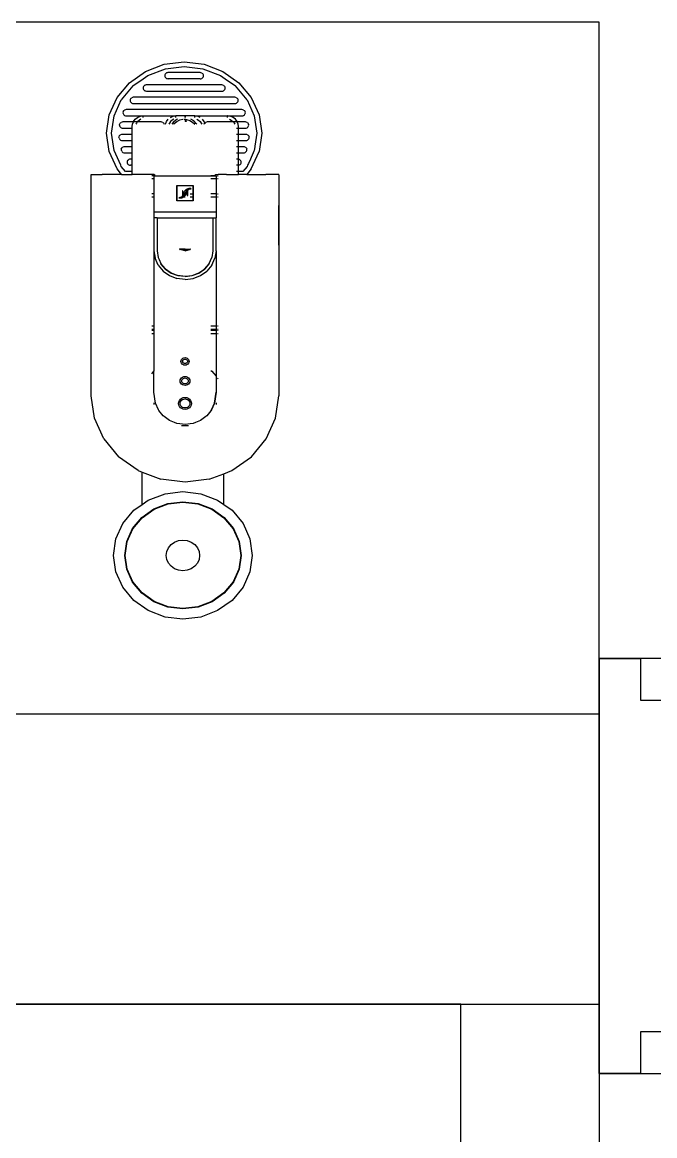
# Model space of a CAD drawing. Header units: millimetres. Extents: x -41292 to 298682, y -22072 to 33155.
# Drawn here: x 32528 to 32985, y 11626 to 12431 of the extents above; entities that cross this region are included whole.
import ezdxf

# ---------------------------------------------------------------- set-up
doc = ezdxf.new("R2010")
doc.units = ezdxf.units.MM
doc.layers.add('벽1', color=2, linetype='Continuous')
doc.layers.add('틀', color=8, linetype='Continuous')

# ---------------------------------------------------------------- blocks, each defined once
blk = doc.blocks.new('AHSISHEUD')
for p, q in [((33572.05, 30078.67), (32983.36, 30078.67)), ((33572.05, 29578.67), (33572.05, 30078.67)), ((33232.43, 30034.94), (33244.04, 30043.14)), ((33244.04, 30043.14), (33257.56, 30048.29)), ((33245.82, 30040.29), (33258.48, 30045.11)), ((33257.56, 30048.29), (33272.06, 30050.04)), ((33258.48, 30045.11), (33272.06, 30046.76)), ((33272.06, 30050.04), (33286.57, 30048.29)), ((33272.06, 30046.76), (33285.65, 30045.11)), ((33285.65, 30045.11), (33298.3, 30040.29)), ((33286.57, 30048.29), (33300.09, 30043.14)), ((33300.09, 30043.14), (33311.7, 30034.94)), ((33223.52, 30024.26), (33232.43, 30034.94)), ((33235.99, 30033.36), (33238.67, 30035.24)), ((33238.67, 30035.24), (33242.32, 30037.83)), ((33242.32, 30037.83), (33245.82, 30040.29)), ((33258.07, 30040.64), (33257.98, 30040.06)), ((33257.98, 30040.06), (33258.07, 30039.49)), ((33258.31, 30041.18), (33258.07, 30040.64)), ((33258.07, 30039.49), (33258.31, 30038.95)), ((33258.69, 30041.64), (33258.31, 30041.18)), ((33258.31, 30038.95), (33258.69, 30038.48)), ((33258.69, 30041.64), (33259.2, 30042)), ((33258.69, 30038.48), (33259.2, 30038.13)), ((33259.78, 30042.22), (33259.2, 30042)), ((33259.2, 30038.13), (33259.78, 30037.91)), ((33260.26, 30042.3), (33259.78, 30042.22)), ((33259.78, 30037.91), (33260.41, 30037.83)), ((33283.59, 30042.28), (33260.26, 30042.3)), ((33283.71, 30037.83), (33260.41, 30037.83)), ((33284.22, 30042.21), (33283.59, 30042.28)), ((33283.71, 30037.83), (33284.22, 30037.89)), ((33284.81, 30041.99), (33284.22, 30042.21)), ((33284.22, 30037.89), (33284.81, 30038.12)), ((33284.81, 30041.99), (33285.31, 30041.63)), ((33284.81, 30038.12), (33285.31, 30038.47)), ((33285.7, 30041.17), (33285.31, 30041.63)), ((33285.31, 30038.47), (33285.7, 30038.93)), ((33285.94, 30040.63), (33285.7, 30041.17)), ((33285.7, 30038.93), (33285.94, 30039.47)), ((33286.02, 30040.05), (33285.94, 30040.63)), ((33285.94, 30039.47), (33286.02, 30040.05)), ((33298.3, 30040.29), (33301.8, 30037.83)), ((33301.8, 30037.83), (33305.46, 30035.24)), ((33305.46, 30035.24), (33308.13, 30033.36)), ((33311.7, 30034.94), (33320.6, 30024.26)), ((33234.95, 30032.62), (33226.61, 30022.62)), ((33234.95, 30032.62), (33235.99, 30033.36)), ((33242.44, 30031.72), (33242.36, 30031.14)), ((33242.36, 30031.14), (33242.44, 30030.57)), ((33242.69, 30032.26), (33242.44, 30031.72)), ((33242.44, 30030.57), (33242.69, 30030.03)), ((33243.07, 30032.72), (33242.69, 30032.26)), ((33242.69, 30030.03), (33243.07, 30029.56)), ((33243.07, 30032.72), (33243.57, 30033.08)), ((33243.07, 30029.56), (33243.57, 30029.21)), ((33244.16, 30033.3), (33243.57, 30033.08)), ((33243.57, 30029.21), (33244.16, 30028.99)), ((33244.64, 30033.38), (33244.16, 30033.3)), ((33244.16, 30028.99), (33244.79, 30028.91)), ((33299.36, 30033.36), (33244.64, 30033.38)), ((33244.79, 30028.91), (33299.48, 30028.9)), ((33299.99, 30033.29), (33299.36, 30033.36)), ((33299.48, 30028.9), (33299.99, 30028.97)), ((33300.57, 30033.07), (33299.99, 30033.29)), ((33299.99, 30028.97), (33300.57, 30029.2)), ((33300.57, 30033.07), (33301.08, 30032.71)), ((33300.57, 30029.2), (33301.08, 30029.55)), ((33301.46, 30032.25), (33301.08, 30032.71)), ((33301.08, 30029.55), (33301.46, 30030.01)), ((33301.7, 30031.71), (33301.46, 30032.25)), ((33301.46, 30030.01), (33301.7, 30030.55)), ((33301.79, 30031.13), (33301.7, 30031.71)), ((33301.7, 30030.55), (33301.79, 30031.13)), ((33308.13, 30033.36), (33309.17, 30032.62)), ((33317.51, 30022.62), (33309.17, 30032.62)), ((33217.92, 30011.83), (33223.52, 30024.26)), ((33221.37, 30010.97), (33226.61, 30022.62)), ((33233.08, 30022.8), (33233, 30022.22)), ((33233, 30022.22), (33233.08, 30021.64)), ((33233.32, 30023.33), (33233.08, 30022.8)), ((33233.08, 30021.64), (33233.32, 30021.1)), ((33233.32, 30023.33), (33233.71, 30023.8)), ((33233.32, 30021.1), (33233.71, 30020.64)), ((33233.71, 30023.8), (33234.21, 30024.15)), ((33233.71, 30020.64), (33234.21, 30020.28)), ((33234.8, 30024.38), (33234.21, 30024.15)), ((33234.21, 30020.28), (33234.8, 30020.06)), ((33235.28, 30024.45), (33234.8, 30024.38)), ((33234.8, 30020.06), (33235.43, 30019.98)), ((33308.68, 30024.44), (33235.28, 30024.45)), ((33235.43, 30019.98), (33308.8, 30019.97)), ((33309.31, 30024.36), (33308.68, 30024.44)), ((33308.8, 30019.97), (33309.31, 30020.04)), ((33309.89, 30024.14), (33309.31, 30024.36)), ((33309.31, 30020.04), (33309.89, 30020.27)), ((33309.89, 30024.14), (33310.4, 30023.78)), ((33309.89, 30020.27), (33310.4, 30020.62)), ((33310.4, 30023.78), (33310.78, 30023.32)), ((33310.4, 30020.62), (33310.78, 30021.08)), ((33311.03, 30022.78), (33310.78, 30023.32)), ((33310.78, 30021.08), (33311.03, 30021.62)), ((33311.11, 30022.2), (33311.03, 30022.78)), ((33311.03, 30021.62), (33311.11, 30022.2)), ((33317.51, 30022.62), (33322.75, 30010.97)), ((33320.6, 30024.26), (33326.2, 30011.83)), ((33216.01, 29998.48), (33217.92, 30011.83)), ((33219.58, 29998.48), (33221.37, 30010.97)), ((33227.85, 30013.69), (33227.79, 30013.29)), ((33227.79, 30013.29), (33227.87, 30012.71)), ((33227.85, 30013.69), (33228.23, 30014.55)), ((33227.87, 30013.87), (33227.85, 30013.69)), ((33228.11, 30014.41), (33227.87, 30013.87)), ((33227.87, 30012.71), (33228.11, 30012.17)), ((33228.11, 30014.41), (33228.23, 30014.55)), ((33228.11, 30012.17), (33228.5, 30011.71)), ((33228.23, 30014.55), (33228.5, 30014.87)), ((33228.5, 30014.87), (33229, 30015.22)), ((33228.5, 30011.71), (33229, 30011.35)), ((33229.59, 30015.45), (33229, 30015.22)), ((33229, 30011.35), (33229.59, 30011.13)), ((33230.07, 30015.52), (33229.59, 30015.45)), ((33229.59, 30011.13), (33230.22, 30011.05)), ((33313.86, 30015.51), (33230.07, 30015.52)), ((33230.22, 30011.05), (33242.32, 30011.05)), ((33238.37, 30009.84), (33240.39, 30010.72)), ((33240.39, 30010.72), (33242.32, 30011.05)), ((33242.32, 30011.05), (33242.37, 30011.06)), ((33242.37, 30009.84), (33242.37, 30011.06)), ((33242.37, 30011.06), (33266.04, 30011.05)), ((33262.15, 30009.84), (33264.15, 30010.72)), ((33264.15, 30010.72), (33266.04, 30011.05)), ((33266.04, 30011.05), (33266.12, 30011.06)), ((33266.12, 30009.84), (33266.12, 30011.06)), ((33272.89, 30011.06), (33266.12, 30011.06)), ((33272.89, 30009.84), (33272.89, 30011.06)), ((33272.94, 30011.06), (33272.89, 30011.06)), ((33272.94, 30009.84), (33272.94, 30011.06)), ((33279.66, 30011.06), (33272.94, 30011.06)), ((33279.66, 30009.84), (33279.66, 30011.06)), ((33279.76, 30011.05), (33279.66, 30011.06)), ((33279.76, 30011.05), (33303.41, 30011.06)), ((33281.63, 30010.72), (33279.76, 30011.05)), ((33283.63, 30009.84), (33281.63, 30010.72)), ((33303.41, 30009.84), (33303.41, 30011.06)), ((33303.53, 30011.04), (33303.41, 30011.06)), ((33305.4, 30010.72), (33303.53, 30011.04)), ((33303.53, 30011.04), (33313.98, 30011.04)), ((33307.41, 30009.84), (33305.4, 30010.72)), ((33314.49, 30015.43), (33313.86, 30015.51)), ((33313.98, 30011.04), (33314.49, 30011.12)), ((33315.08, 30015.21), (33314.49, 30015.43)), ((33314.49, 30011.12), (33315.08, 30011.34)), ((33315.08, 30015.21), (33315.58, 30014.85)), ((33315.08, 30011.34), (33315.58, 30011.69)), ((33315.58, 30014.85), (33315.97, 30014.39)), ((33315.58, 30011.69), (33315.97, 30012.16)), ((33315.97, 30014.39), (33316.21, 30013.85)), ((33315.97, 30012.16), (33316.21, 30012.7)), ((33316.29, 30013.27), (33316.21, 30013.85)), ((33316.21, 30012.7), (33316.29, 30013.27)), ((33322.75, 30010.97), (33324.54, 29998.48)), ((33326.2, 30011.83), (33328.11, 29998.48)), ((33225.32, 30004.36), (33225.38, 30004.76)), ((33225.32, 30004.36), (33225.4, 30003.78)), ((33225.38, 30004.76), (33225.76, 30005.62)), ((33225.4, 30003.78), (33225.65, 30003.24)), ((33225.65, 30003.24), (33226.03, 30002.78)), ((33225.76, 30005.62), (33226.03, 30005.94)), ((33226.03, 30005.94), (33226.53, 30006.3)), ((33226.03, 30002.78), (33226.53, 30002.43)), ((33227.12, 30006.52), (33226.53, 30006.3)), ((33226.53, 30002.43), (33227.12, 30002.2)), ((33227.6, 30006.58), (33227.12, 30006.52)), ((33235.32, 30006.58), (33227.6, 30006.58)), ((33234.54, 30003.34), (33234.67, 30004.9)), ((33234.54, 30002.13), (33234.54, 30003.34)), ((33234.67, 30004.9), (33235.32, 30006.58)), ((33235.32, 30006.58), (33235.41, 30006.83)), ((33238.11, 30006.58), (33235.32, 30006.58)), ((33235.41, 30006.83), (33236.67, 30008.51)), ((33236.67, 30008.51), (33238.37, 30009.84)), ((33237.55, 30005.84), (33237.19, 30004.9)), ((33238.11, 30006.58), (33237.55, 30005.84)), ((33238.46, 30007.05), (33238.11, 30006.58)), ((33255.33, 30006.58), (33238.11, 30006.58)), ((33239.68, 30008.01), (33238.46, 30007.05)), ((33240.84, 30008.51), (33239.68, 30008.01)), ((33255.96, 30006.5), (33255.33, 30006.58)), ((33256.55, 30006.28), (33255.96, 30006.5)), ((33256.55, 30006.28), (33257.05, 30005.93)), ((33257.05, 30005.93), (33257.44, 30005.46)), ((33257.44, 30005.46), (33257.68, 30004.92)), ((33258.48, 30004.9), (33259.22, 30006.83)), ((33259.22, 30006.83), (33260.47, 30008.51)), ((33261.34, 30005.84), (33260.99, 30004.9)), ((33262.24, 30007.05), (33261.34, 30005.84)), ((33263.45, 30008.01), (33262.24, 30007.05)), ((33264, 30006.21), (33263.09, 30004.9)), ((33264.6, 30008.51), (33263.45, 30008.01)), ((33266.06, 30007.92), (33264, 30006.21)), ((33264.49, 30004.9), (33264.91, 30005.5)), ((33264.91, 30005.5), (33266.73, 30007.02)), ((33267.3, 30008.51), (33266.06, 30007.92)), ((33266.73, 30007.02), (33268.92, 30008.06)), ((33268.92, 30008.06), (33271.19, 30008.51)), ((33271.93, 30008.51), (33272.89, 30008.51)), ((33272.89, 30008.51), (33273.14, 30008.51)), ((33272.89, 30008.51), (33272.89, 30007.05)), ((33273.45, 30007.05), (33272.89, 30007.05)), ((33273.14, 30008.51), (33273.79, 30008.43)), ((33273.14, 30008.51), (33273.29, 30008.01)), ((33273.29, 30008.01), (33273.45, 30007.05)), ((33273.79, 30008.43), (33276.13, 30007.74)), ((33276.13, 30007.74), (33278.2, 30006.51)), ((33278.97, 30007.34), (33277, 30008.51)), ((33278.2, 30006.51), (33279.78, 30004.9)), ((33280.83, 30005.46), (33278.97, 30007.34)), ((33281.14, 30004.9), (33280.83, 30005.46)), ((33281.18, 30008.51), (33282.33, 30008.01)), ((33282.33, 30008.01), (33283.54, 30007.05)), ((33283.54, 30007.05), (33284.44, 30005.84)), ((33284.44, 30005.84), (33284.8, 30004.9)), ((33286.56, 30006.83), (33285.31, 30008.51)), ((33286.45, 30004.9), (33286.77, 30005.62)), ((33286.94, 30005.83), (33286.56, 30006.83)), ((33286.77, 30005.62), (33286.94, 30005.83)), ((33286.94, 30005.83), (33287.04, 30005.94)), ((33287.3, 30004.9), (33286.94, 30005.83)), ((33287.04, 30005.94), (33287.54, 30006.3)), ((33288.13, 30006.52), (33287.54, 30006.3)), ((33288.61, 30006.58), (33288.13, 30006.52)), ((33307.67, 30006.58), (33288.61, 30006.58)), ((33304.94, 30008.51), (33306.1, 30008.01)), ((33306.1, 30008.01), (33307.32, 30007.05)), ((33307.32, 30007.05), (33307.67, 30006.58)), ((33309.11, 30008.51), (33307.41, 30009.84)), ((33307.67, 30006.58), (33308.23, 30005.84)), ((33310.47, 30006.58), (33307.67, 30006.58)), ((33308.23, 30005.84), (33308.59, 30004.9)), ((33310.37, 30006.83), (33309.11, 30008.51)), ((33310.47, 30006.58), (33310.37, 30006.83)), ((33311.11, 30004.9), (33310.47, 30006.58)), ((33316.34, 30006.58), (33310.47, 30006.58)), ((33311.24, 30003.34), (33311.11, 30004.9)), ((33311.24, 30002.13), (33311.24, 30003.34)), ((33316.97, 30006.5), (33316.34, 30006.58)), ((33317.55, 30006.28), (33316.97, 30006.5)), ((33316.97, 30002.19), (33317.55, 30002.41)), ((33317.55, 30006.28), (33318.06, 30005.93)), ((33317.55, 30002.41), (33318.06, 30002.77)), ((33318.06, 30005.93), (33318.44, 30005.46)), ((33318.06, 30002.77), (33318.44, 30003.23)), ((33318.44, 30005.46), (33318.69, 30004.92)), ((33318.44, 30003.23), (33318.69, 30003.77)), ((33318.77, 30004.35), (33318.69, 30004.92)), ((33318.69, 30003.77), (33318.77, 30004.35)), ((33217.92, 29985.13), (33216.01, 29998.48)), ((33221.37, 29985.98), (33219.58, 29998.48)), ((33224.92, 29995.43), (33224.97, 29995.83)), ((33225, 29994.85), (33224.92, 29995.43)), ((33224.97, 29995.83), (33225.36, 29996.69)), ((33225, 29994.85), (33225.24, 29994.32)), ((33225.24, 29994.32), (33225.63, 29993.85)), ((33225.36, 29996.69), (33225.63, 29997.01)), ((33225.63, 29997.01), (33226.13, 29997.37)), ((33226.72, 29997.59), (33226.13, 29997.37)), ((33227.2, 29997.65), (33226.72, 29997.59)), ((33227.12, 30002.2), (33227.75, 30002.13)), ((33234.54, 29997.65), (33227.2, 29997.65)), ((33227.75, 30002.13), (33234.54, 30002.13)), ((33234.54, 29997.65), (33234.54, 30002.13)), ((33234.54, 29993.2), (33234.54, 29997.65)), ((33309.93, 30002.13), (33311.24, 30002.13)), ((33311.24, 29997.65), (33309.93, 29997.65)), ((33311.24, 30002.13), (33316.46, 30002.13)), ((33311.24, 29997.65), (33311.24, 30002.13)), ((33316.69, 29997.65), (33311.24, 29997.65)), ((33311.24, 29993.18), (33311.24, 29997.65)), ((33316.46, 30002.13), (33316.97, 30002.19)), ((33317.32, 29997.58), (33316.69, 29997.65)), ((33317.91, 29997.35), (33317.32, 29997.58)), ((33317.91, 29997.35), (33318.41, 29997)), ((33318.41, 29997), (33318.8, 29996.54)), ((33318.41, 29993.84), (33318.8, 29994.3)), ((33318.8, 29996.54), (33319.04, 29996)), ((33318.8, 29994.3), (33319.04, 29994.84)), ((33319.12, 29995.42), (33319.04, 29996)), ((33319.04, 29994.84), (33319.12, 29995.42)), ((33324.54, 29998.48), (33323.2, 29989.09)), ((33328.11, 29998.48), (33326.2, 29985.13)), ((33225.63, 29993.85), (33226.13, 29993.5)), ((33226.13, 29993.5), (33226.72, 29993.27)), ((33226.63, 29986.89), (33226.58, 29986.49)), ((33226.58, 29986.49), (33226.66, 29985.91)), ((33226.63, 29986.89), (33227.02, 29987.75)), ((33226.72, 29993.27), (33227.34, 29993.2)), ((33227.02, 29987.75), (33227.29, 29988.07)), ((33227.29, 29988.07), (33227.79, 29988.43)), ((33227.34, 29993.2), (33234.54, 29993.2)), ((33228.38, 29988.65), (33227.79, 29988.43)), ((33228.86, 29988.71), (33228.38, 29988.65)), ((33234.54, 29988.71), (33228.86, 29988.71)), ((33234.54, 29988.71), (33234.54, 29993.2)), ((33234.54, 29984.26), (33234.54, 29988.71)), ((33309.93, 29993.18), (33311.24, 29993.18)), ((33311.24, 29988.72), (33309.93, 29988.72)), ((33311.24, 29993.18), (33316.81, 29993.18)), ((33311.24, 29988.72), (33311.24, 29993.18)), ((33315.04, 29988.72), (33311.24, 29988.72)), ((33311.24, 29984.26), (33311.24, 29988.72)), ((33315.67, 29988.65), (33315.04, 29988.72)), ((33316.26, 29988.42), (33315.67, 29988.65)), ((33316.26, 29988.42), (33316.76, 29988.07)), ((33316.76, 29988.07), (33317.15, 29987.61)), ((33316.81, 29993.18), (33317.32, 29993.26)), ((33317.15, 29987.61), (33317.39, 29987.07)), ((33317.32, 29993.26), (33317.91, 29993.48)), ((33317.47, 29986.49), (33317.39, 29987.07)), ((33317.39, 29985.91), (33317.47, 29986.49)), ((33317.91, 29993.48), (33318.41, 29993.84)), ((33323.14, 29988.67), (33322.75, 29985.98)), ((33323.2, 29989.09), (33323.14, 29988.67)), ((33223.52, 29972.7), (33217.92, 29985.13)), ((33226.19, 29975.27), (33221.37, 29985.98)), ((33226.9, 29985.37), (33226.66, 29985.91)), ((33226.9, 29985.37), (33227.29, 29984.91)), ((33227.29, 29984.91), (33227.79, 29984.56)), ((33227.79, 29984.56), (33228.38, 29984.33)), ((33228.38, 29984.33), (33229, 29984.26)), ((33229, 29984.26), (33234.54, 29984.26)), ((33231.1, 29978.62), (33230.85, 29978.09)), ((33231.48, 29979.09), (33231.1, 29978.62)), ((33231.48, 29979.09), (33231.99, 29979.44)), ((33232.57, 29979.67), (33231.99, 29979.44)), ((33233.05, 29979.74), (33232.57, 29979.67)), ((33234.54, 29979.74), (33233.05, 29979.74)), ((33234.54, 29979.74), (33234.54, 29984.26)), ((33234.54, 29975.27), (33234.54, 29979.74)), ((33309.93, 29984.26), (33311.24, 29984.26)), ((33310.92, 29979.73), (33309.93, 29979.73)), ((33311.24, 29979.69), (33310.92, 29979.73)), ((33311.24, 29984.26), (33315.16, 29984.26)), ((33311.24, 29979.69), (33311.24, 29984.26)), ((33311.55, 29979.65), (33311.24, 29979.69)), ((33311.24, 29975.3), (33311.24, 29979.69)), ((33312.14, 29979.43), (33311.55, 29979.65)), ((33312.14, 29979.43), (33312.64, 29979.07)), ((33313.03, 29978.61), (33312.64, 29979.07)), ((33313.27, 29978.07), (33313.03, 29978.61)), ((33315.16, 29984.26), (33315.67, 29984.33)), ((33315.67, 29984.33), (33316.26, 29984.55)), ((33316.26, 29984.55), (33316.76, 29984.91)), ((33316.76, 29984.91), (33317.15, 29985.37)), ((33317.15, 29985.37), (33317.39, 29985.91)), ((33319.94, 29979.73), (33318.49, 29976.51)), ((33320.5, 29980.98), (33319.94, 29979.73)), ((33321.96, 29984.2), (33320.5, 29980.98)), ((33320.6, 29972.7), (33326.2, 29985.13)), ((33322.51, 29985.45), (33321.96, 29984.2)), ((33322.75, 29985.98), (33322.51, 29985.45)), ((33226.84, 29968.72), (33223.52, 29972.7)), ((33226.61, 29974.34), (33226.19, 29975.27)), ((33229.57, 29970.8), (33226.61, 29974.34)), ((33234.54, 29970.8), (33229.57, 29970.8)), ((33230.85, 29978.09), (33230.77, 29977.51)), ((33230.77, 29977.51), (33230.85, 29976.93)), ((33230.85, 29976.93), (33231.1, 29976.39)), ((33231.1, 29976.39), (33231.48, 29975.93)), ((33231.48, 29975.93), (33231.99, 29975.57)), ((33231.99, 29975.57), (33232.57, 29975.35)), ((33232.57, 29975.35), (33233.2, 29975.27)), ((33234.54, 29975.27), (33233.2, 29975.27)), ((33234.54, 29970.8), (33234.54, 29975.27)), ((33234.54, 29968.72), (33234.54, 29970.8)), ((33311.04, 29975.27), (33309.93, 29975.27)), ((33311.24, 29970.8), (33309.93, 29970.8)), ((33311.04, 29975.27), (33311.24, 29975.3)), ((33311.24, 29975.3), (33311.55, 29975.33)), ((33311.24, 29970.8), (33311.24, 29975.3)), ((33314.56, 29970.8), (33311.24, 29970.8)), ((33311.24, 29968.72), (33311.24, 29970.8)), ((33311.55, 29975.33), (33312.14, 29975.56)), ((33312.14, 29975.56), (33312.64, 29975.91)), ((33312.64, 29975.91), (33313.03, 29976.38)), ((33313.03, 29976.38), (33313.27, 29976.91)), ((33313.35, 29977.49), (33313.27, 29978.07)), ((33313.27, 29976.91), (33313.35, 29977.49)), ((33317.51, 29974.34), (33314.56, 29970.8)), ((33320.6, 29972.7), (33317.29, 29968.72)), ((33317.93, 29975.27), (33317.51, 29974.34)), ((33318.49, 29976.51), (33317.93, 29975.27)), ((33204.93, 29968.63), (33204.83, 29968.72)), ((33204.83, 29968.4), (33204.84, 29968.48)), ((33204.83, 29808.6), (33204.83, 29968.4)), ((33204.84, 29968.48), (33204.87, 29968.56)), ((33204.87, 29968.56), (33204.93, 29968.63)), ((33204.93, 29968.63), (33205, 29968.68)), ((33205, 29968.68), (33205.09, 29968.71)), ((33205.18, 29968.4), (33205, 29968.56)), ((33205.09, 29968.71), (33205.18, 29968.72)), ((33205.18, 29968.72), (33212.73, 29968.72)), ((33212.73, 29968.72), (33212.82, 29968.71)), ((33212.91, 29968.68), (33212.82, 29968.71)), ((33212.91, 29968.68), (33213.09, 29968.72)), ((33212.98, 29968.63), (33212.91, 29968.68)), ((33213.07, 29968.48), (33213.04, 29968.56)), ((33213.07, 29968.48), (33213.09, 29968.4)), ((33226.84, 29968.72), (33213.09, 29968.72)), ((33215.17, 29968.48), (33215.19, 29968.4)), ((33221.12, 29968.48), (33221.13, 29968.4)), ((33226.92, 29968.63), (33226.84, 29968.72)), ((33226.84, 29968.72), (33234.54, 29968.72)), ((33227.11, 29968.4), (33226.97, 29968.56)), ((33230.58, 29968.48), (33230.59, 29968.4)), ((33234.54, 29968.63), (33234.54, 29968.72)), ((33242.74, 29968.72), (33234.54, 29968.72)), ((33234.54, 29968.4), (33234.54, 29968.56)), ((33248.78, 29968.68), (33242.74, 29968.72)), ((33242.91, 29968.48), (33242.92, 29968.4)), ((33248.75, 29968.48), (33248.74, 29968.4)), ((33248.74, 29968.4), (33249.15, 29968.4)), ((33250.25, 29967.64), (33248.74, 29967.64)), ((33250.25, 29967.54), (33248.74, 29967.54)), ((33250.25, 29965.47), (33248.74, 29965.47)), ((33248.76, 29968.63), (33248.75, 29968.56)), ((33248.75, 29968.56), (33248.75, 29968.48)), ((33248.78, 29968.68), (33248.76, 29968.63)), ((33248.81, 29968.72), (33248.78, 29968.68)), ((33248.9, 29968.71), (33248.81, 29968.72)), ((33248.98, 29968.68), (33248.9, 29968.71)), ((33250.32, 29968.72), (33248.98, 29968.68)), ((33249.05, 29968.63), (33248.98, 29968.68)), ((33249.1, 29968.56), (33249.05, 29968.63)), ((33249.14, 29968.48), (33249.1, 29968.56)), ((33249.15, 29968.4), (33249.14, 29968.48)), ((33250.72, 29967.64), (33250.25, 29967.64)), ((33250.25, 29967.64), (33250.25, 29967.54)), ((33250.25, 29967.54), (33250.25, 29965.47)), ((33250.25, 29965.47), (33250.25, 29954.61)), ((33250.32, 29968.72), (33250.42, 29968.71)), ((33250.42, 29968.71), (33250.52, 29968.68)), ((33250.52, 29968.68), (33250.6, 29968.63)), ((33250.6, 29968.63), (33250.67, 29968.56)), ((33250.67, 29968.56), (33250.71, 29968.48)), ((33250.71, 29968.48), (33250.72, 29968.4)), ((33250.72, 29968.4), (33250.72, 29967.64)), ((33250.72, 29967.64), (33294.63, 29967.64)), ((33295.1, 29967.54), (33291.41, 29967.54)), ((33295.1, 29965.47), (33291.41, 29965.47)), ((33294.65, 29968.48), (33294.63, 29968.4)), ((33294.63, 29968.4), (33294.63, 29967.64)), ((33295.1, 29967.64), (33294.63, 29967.64)), ((33294.65, 29968.48), (33294.69, 29968.56)), ((33294.69, 29968.56), (33294.75, 29968.63)), ((33294.75, 29968.63), (33294.84, 29968.68)), ((33294.84, 29968.68), (33294.93, 29968.71)), ((33294.93, 29968.71), (33295.04, 29968.72)), ((33295.04, 29968.72), (33296.37, 29968.68)), ((33295.1, 29967.64), (33295.1, 29967.54)), ((33295.1, 29967.54), (33295.1, 29965.47)), ((33295.1, 29965.47), (33295.1, 29954.61)), ((33296.21, 29968.4), (33296.22, 29968.48)), ((33296.61, 29968.4), (33296.21, 29968.4)), ((33296.21, 29967.64), (33296.61, 29967.64)), ((33296.61, 29967.54), (33296.21, 29967.54)), ((33296.61, 29965.47), (33296.21, 29965.47)), ((33296.22, 29968.48), (33296.25, 29968.56)), ((33296.25, 29968.56), (33296.3, 29968.63)), ((33296.3, 29968.63), (33296.37, 29968.68)), ((33296.37, 29968.68), (33296.45, 29968.71)), ((33296.45, 29968.71), (33296.54, 29968.72)), ((33296.54, 29968.72), (33296.58, 29968.68)), ((33302.61, 29968.72), (33296.58, 29968.68)), ((33296.58, 29968.68), (33296.59, 29968.63)), ((33296.59, 29968.63), (33296.6, 29968.56)), ((33296.6, 29968.56), (33296.61, 29968.48)), ((33296.61, 29968.48), (33296.61, 29968.4)), ((33302.44, 29968.48), (33302.44, 29968.4)), ((33302.61, 29968.72), (33311.24, 29968.72)), ((33311.24, 29968.63), (33311.24, 29968.72)), ((33317.29, 29968.72), (33311.24, 29968.72)), ((33311.24, 29968.4), (33311.24, 29968.56)), ((33314.77, 29968.48), (33314.76, 29968.4)), ((33317.15, 29968.56), (33317.02, 29968.4)), ((33317.29, 29968.72), (33317.21, 29968.63)), ((33317.29, 29968.72), (33331.13, 29968.72)), ((33324.23, 29968.48), (33324.22, 29968.4)), ((33330.18, 29968.48), (33330.17, 29968.4)), ((33332.44, 29968.68), (33331.13, 29968.72)), ((33332.53, 29968.71), (33332.27, 29968.72)), ((33332.28, 29968.48), (33332.27, 29968.4)), ((33332.31, 29968.56), (33332.28, 29968.48)), ((33332.44, 29968.68), (33332.37, 29968.63)), ((33332.53, 29968.71), (33332.44, 29968.68)), ((33332.62, 29968.72), (33332.53, 29968.71)), ((33340.17, 29968.72), (33332.62, 29968.72)), ((33340.26, 29968.71), (33340.17, 29968.72)), ((33340.35, 29968.68), (33340.26, 29968.71)), ((33340.42, 29968.63), (33340.35, 29968.68)), ((33340.48, 29968.56), (33340.42, 29968.63)), ((33340.51, 29968.48), (33340.48, 29968.56)), ((33340.51, 29968.48), (33340.53, 29968.72)), ((33340.53, 29968.4), (33340.51, 29968.48)), ((33340.53, 29968.4), (33340.53, 29808.6)), ((33250.25, 29954.61), (33248.74, 29954.61)), ((33250.25, 29954.61), (33250.25, 29952.44)), ((33266.77, 29960.58), (33278.61, 29960.58)), ((33266.77, 29949.69), (33266.77, 29960.58)), ((33267.03, 29949.93), (33267.03, 29960.35)), ((33278.35, 29960.35), (33267.03, 29960.35)), ((33271.21, 29956.89), (33270.74, 29956.89)), ((33270.74, 29956.89), (33270.74, 29954.61)), ((33272.02, 29954.61), (33270.74, 29954.61)), ((33270.74, 29953.09), (33272.02, 29954.61)), ((33270.74, 29954.61), (33270.74, 29953.09)), ((33273.11, 29957.26), (33271.21, 29955.05)), ((33271.21, 29955.05), (33271.21, 29956.89)), ((33274.61, 29957.03), (33271.34, 29953.18)), ((33274, 29956.95), (33272.02, 29954.61)), ((33272.24, 29952.86), (33274.14, 29955.08)), ((33273.38, 29957.5), (33273.11, 29957.26)), ((33273.67, 29957.71), (33273.38, 29957.5)), ((33273.98, 29957.9), (33273.67, 29957.71)), ((33274.3, 29958.07), (33273.98, 29957.9)), ((33274, 29956.95), (33274.2, 29957.16)), ((33274.14, 29955.08), (33274.14, 29953.34)), ((33274.2, 29957.16), (33274.41, 29957.36)), ((33274.65, 29958.2), (33274.3, 29958.07)), ((33274.41, 29957.36), (33274.64, 29957.54)), ((33274.61, 29953.34), (33274.61, 29957.03)), ((33274.64, 29957.54), (33274.89, 29957.71)), ((33275, 29958.31), (33274.65, 29958.2)), ((33274.89, 29957.71), (33275.15, 29957.86)), ((33275.36, 29958.38), (33275, 29958.31)), ((33275.15, 29957.86), (33275.42, 29957.99)), ((33275.73, 29958.43), (33275.36, 29958.38)), ((33275.42, 29957.99), (33275.7, 29958.09)), ((33275.7, 29958.09), (33276, 29958.18)), ((33276.1, 29958.45), (33275.73, 29958.43)), ((33276, 29958.18), (33276.29, 29958.24)), ((33276.1, 29958.45), (33276.47, 29958.43)), ((33276.59, 29958.29), (33276.29, 29958.24)), ((33276.44, 29954.61), (33278.35, 29954.61)), ((33276.84, 29958.38), (33276.47, 29958.43)), ((33276.59, 29958.29), (33276.9, 29958.31)), ((33277.2, 29958.31), (33276.84, 29958.38)), ((33276.9, 29958.31), (33277.2, 29958.31)), ((33278.35, 29960.35), (33278.35, 29954.61)), ((33278.35, 29954.61), (33278.35, 29952.44)), ((33278.61, 29960.58), (33278.61, 29949.69)), ((33295.1, 29954.61), (33291.41, 29954.61)), ((33295.1, 29954.61), (33295.1, 29952.44)), ((33296.21, 29954.61), (33296.61, 29954.61)), ((33248.74, 29952.44), (33250.25, 29952.44)), ((33250.25, 29952.44), (33250.25, 29941.58)), ((33278.61, 29949.69), (33266.77, 29949.69)), ((33267.03, 29949.93), (33278.35, 29949.93)), ((33268.14, 29951.82), (33268.5, 29951.74)), ((33268.45, 29951.82), (33268.14, 29951.82)), ((33268.75, 29951.84), (33268.45, 29951.82)), ((33268.5, 29951.74), (33268.87, 29951.7)), ((33269.05, 29951.88), (33268.75, 29951.84)), ((33269.24, 29951.68), (33268.87, 29951.7)), ((33269.35, 29951.95), (33269.05, 29951.88)), ((33269.24, 29951.68), (33269.62, 29951.7)), ((33269.64, 29952.04), (33269.35, 29951.95)), ((33269.62, 29951.7), (33269.98, 29951.74)), ((33269.92, 29952.14), (33269.64, 29952.04)), ((33270.19, 29952.27), (33269.92, 29952.14)), ((33269.98, 29951.74), (33270.35, 29951.82)), ((33270.45, 29952.42), (33270.19, 29952.27)), ((33270.35, 29951.82), (33270.7, 29951.93)), ((33270.7, 29952.58), (33270.45, 29952.42)), ((33270.93, 29952.77), (33270.7, 29952.58)), ((33270.7, 29951.93), (33271.04, 29952.06)), ((33271.15, 29952.97), (33270.93, 29952.77)), ((33271.04, 29952.06), (33271.37, 29952.22)), ((33271.34, 29953.18), (33271.15, 29952.97)), ((33271.37, 29952.22), (33271.68, 29952.41)), ((33271.68, 29952.41), (33271.71, 29952.44)), ((33271.71, 29952.44), (33271.97, 29952.63)), ((33271.71, 29952.44), (33272.68, 29952.44)), ((33271.97, 29952.63), (33272.24, 29952.86)), ((33274.14, 29953.34), (33274.61, 29953.34)), ((33276.44, 29952.44), (33278.35, 29952.44)), ((33278.35, 29952.44), (33278.35, 29949.93)), ((33291.41, 29952.44), (33295.1, 29952.44)), ((33295.1, 29952.44), (33295.1, 29941.58)), ((33296.21, 29952.44), (33296.61, 29952.44)), ((33340.53, 29946.21), (33340.53, 29946.27)), ((33340.53, 29946.01), (33340.53, 29946.21)), ((33340.53, 29945.69), (33340.53, 29946.01)), ((33250.25, 29941.58), (33250.25, 29937.24)), ((33250.25, 29941.58), (33295.1, 29941.58)), ((33250.25, 29941.58), (33250.25, 29937.24)), ((33295.1, 29941.58), (33295.1, 29937.24)), ((33295.1, 29941.58), (33295.1, 29937.24)), ((33340.53, 29945.6), (33340.53, 29945.69)), ((33340.53, 29945.42), (33340.53, 29945.6)), ((33340.53, 29945.14), (33340.53, 29945.42)), ((33340.53, 29944.78), (33340.53, 29945.14)), ((33340.53, 29944.32), (33340.53, 29944.78)), ((33340.53, 29943.78), (33340.53, 29944.32)), ((33340.53, 29943.16), (33340.53, 29943.78)), ((33340.53, 29942.45), (33340.53, 29943.16)), ((33340.53, 29941.68), (33340.53, 29942.45)), ((33340.53, 29940.83), (33340.53, 29941.68)), ((33340.53, 29939.92), (33340.53, 29940.83)), ((33340.53, 29924.64), (33340.53, 29940.29)), ((33340.53, 29923.58), (33340.53, 29939.92)), ((33340.53, 29931.87), (33340.53, 29939.69)), ((33250.25, 29937.24), (33250.25, 29913.36)), ((33252.57, 29937.24), (33250.25, 29937.24)), ((33252.57, 29937.24), (33252.57, 29913.5)), ((33252.57, 29937.24), (33292.79, 29937.24)), ((33292.79, 29937.24), (33295.1, 29937.24)), ((33292.79, 29937.24), (33292.79, 29913.5)), ((33295.1, 29913.36), (33295.1, 29937.24)), ((33340.53, 29937.37), (33340.53, 29937.45)), ((33340.53, 29937.16), (33340.53, 29937.37)), ((33340.53, 29937.13), (33340.53, 29937.23)), ((33340.53, 29937.13), (33340.53, 29937.23)), ((33340.53, 29936.8), (33340.53, 29937.16)), ((33340.53, 29933.33), (33340.53, 29937.13)), ((33340.53, 29933.33), (33340.53, 29937.13)), ((33340.53, 29936.29), (33340.53, 29936.8)), ((33340.53, 29934.74), (33340.53, 29936.29)), ((33340.53, 29932.37), (33340.53, 29934.74)), ((33340.53, 29931.74), (33340.53, 29933.33)), ((33340.53, 29932.37), (33340.53, 29933.33)), ((33340.53, 29929.52), (33340.53, 29932.37)), ((33340.53, 29922.61), (33340.53, 29932.01)), ((33340.53, 29928.51), (33340.53, 29929.52)), ((33340.53, 29927.78), (33340.53, 29928.51)), ((33340.53, 29927.26), (33340.53, 29927.78)), ((33340.53, 29926.89), (33340.53, 29927.26)), ((33340.53, 29926.66), (33340.53, 29926.89)), ((33340.53, 29926.59), (33340.53, 29926.66)), ((33340.53, 29921.61), (33340.53, 29922.61)), ((33268.84, 29914.45), (33268.85, 29914.49)), ((33268.85, 29914.49), (33268.91, 29914.94)), ((33268.91, 29914.49), (33268.85, 29914.49)), ((33268.85, 29914.49), (33268.91, 29914.49)), ((33272.68, 29914.72), (33268.91, 29914.94)), ((33268.91, 29914.49), (33268.91, 29914.94)), ((33268.92, 29914.43), (33268.91, 29914.49)), ((33268.92, 29914.43), (33269.11, 29914.38)), ((33268.93, 29914.37), (33269.11, 29914.38)), ((33269.11, 29914.38), (33272.68, 29914.68)), ((33272.68, 29913.5), (33269.11, 29914.38)), ((33272.68, 29914.72), (33276.44, 29914.94)), ((33272.68, 29914.68), (33276.24, 29914.38)), ((33272.68, 29914.68), (33272.76, 29913.52)), ((33272.68, 29913.5), (33276.24, 29914.38)), ((33276.43, 29914.43), (33276.24, 29914.38)), ((33276.24, 29914.38), (33276.42, 29914.37)), ((33276.44, 29914.49), (33276.43, 29914.43)), ((33276.44, 29914.94), (33276.51, 29914.49)), ((33276.44, 29914.94), (33276.44, 29914.49)), ((33276.51, 29914.49), (33276.44, 29914.49)), ((33276.44, 29914.49), (33276.51, 29914.49)), ((33276.51, 29914.49), (33276.51, 29914.45)), ((33340.53, 29920.7), (33340.53, 29921.61)), ((33340.53, 29919.89), (33340.53, 29920.7)), ((33340.53, 29919.2), (33340.53, 29919.89)), ((33340.53, 29918.63), (33340.53, 29919.2)), ((33340.53, 29918.18), (33340.53, 29918.63)), ((33340.53, 29917.86), (33340.53, 29918.18)), ((33340.53, 29917.66), (33340.53, 29917.86)), ((33340.53, 29917.6), (33340.53, 29917.66)), ((33250.25, 29913.36), (33251.01, 29908.02)), ((33250.25, 29913.36), (33250.25, 29859.08)), ((33253.26, 29903.05), (33251.01, 29908.02)), ((33252.57, 29913.5), (33253.27, 29908.58)), ((33253.27, 29908.58), (33253.95, 29907.08)), ((33253.95, 29907.08), (33255.26, 29904.25)), ((33290.09, 29904.25), (33292.08, 29908.58)), ((33292.79, 29913.5), (33292.08, 29908.58)), ((33292.1, 29903.05), (33294.34, 29908.02)), ((33295.1, 29913.36), (33294.34, 29908.02)), ((33295.1, 29913.36), (33295.1, 29859.08)), ((33253.26, 29903.05), (33256.82, 29898.77)), ((33255.26, 29904.25), (33255.28, 29904.12)), ((33258.46, 29900.42), (33255.26, 29904.25)), ((33258.47, 29900.29), (33255.28, 29904.12)), ((33256.82, 29898.77), (33261.46, 29895.5)), ((33258.46, 29900.42), (33262.62, 29897.48)), ((33258.47, 29900.29), (33262.63, 29897.36)), ((33282.72, 29897.36), (33286.88, 29900.29)), ((33282.73, 29897.48), (33286.9, 29900.42)), ((33283.89, 29895.5), (33288.53, 29898.77)), ((33286.88, 29900.29), (33290.08, 29904.12)), ((33290.09, 29904.25), (33286.9, 29900.42)), ((33292.1, 29903.05), (33288.53, 29898.77)), ((33290.08, 29904.12), (33290.09, 29904.25)), ((33261.46, 29895.5), (33266.87, 29893.43)), ((33262.62, 29897.48), (33267.47, 29895.63)), ((33262.63, 29897.36), (33267.48, 29895.51)), ((33272.68, 29892.73), (33266.87, 29893.43)), ((33267.47, 29895.63), (33272.68, 29895)), ((33272.68, 29894.88), (33267.48, 29895.51)), ((33272.68, 29895), (33277.88, 29895.63)), ((33272.68, 29894.88), (33277.88, 29895.51)), ((33272.68, 29892.73), (33278.48, 29893.43)), ((33277.88, 29895.63), (33282.73, 29897.48)), ((33277.88, 29895.51), (33282.72, 29897.36)), ((33278.48, 29893.43), (33283.89, 29895.5)), ((33250.25, 29859.08), (33248.74, 29859.08)), ((33250.25, 29859.08), (33250.25, 29856.91)), ((33295.1, 29859.08), (33291.41, 29859.08)), ((33295.1, 29859.08), (33295.1, 29856.91)), ((33296.61, 29859.08), (33296.21, 29859.08)), ((33248.74, 29856.91), (33250.25, 29856.91)), ((33250.25, 29855.82), (33248.74, 29855.82)), ((33248.74, 29853.65), (33250.25, 29853.65)), ((33250.25, 29856.91), (33250.25, 29855.82)), ((33250.25, 29855.82), (33250.25, 29853.65)), ((33250.25, 29853.65), (33250.25, 29826.32)), ((33291.41, 29856.91), (33295.1, 29856.91)), ((33295.1, 29855.82), (33291.41, 29855.82)), ((33291.41, 29853.65), (33295.1, 29853.65)), ((33295.1, 29856.91), (33295.1, 29855.82)), ((33295.1, 29855.82), (33295.1, 29853.65)), ((33295.1, 29853.65), (33295.1, 29822.78)), ((33296.21, 29856.91), (33296.61, 29856.91)), ((33296.61, 29855.82), (33296.21, 29855.82)), ((33296.21, 29853.65), (33296.61, 29853.65)), ((33269.74, 29833.49), (33269.84, 29834.18)), ((33269.84, 29832.79), (33269.74, 29833.49)), ((33269.84, 29834.18), (33270.14, 29834.84)), ((33270.14, 29834.84), (33270.6, 29835.39)), ((33270.6, 29835.39), (33271.21, 29835.82)), ((33270.93, 29833.49), (33270.99, 29833.9)), ((33270.99, 29833.07), (33270.93, 29833.49)), ((33270.99, 29833.9), (33271.17, 29834.29)), ((33271.17, 29834.29), (33271.44, 29834.62)), ((33271.21, 29835.82), (33271.92, 29836.09)), ((33271.44, 29834.62), (33271.8, 29834.88)), ((33271.8, 29834.88), (33272.23, 29835.04)), ((33271.92, 29836.09), (33272.68, 29836.19)), ((33272.23, 29835.04), (33272.68, 29835.09)), ((33272.68, 29836.19), (33273.44, 29836.09)), ((33272.68, 29835.09), (33273.13, 29835.04)), ((33273.13, 29835.04), (33273.55, 29834.88)), ((33273.44, 29836.09), (33274.14, 29835.82)), ((33273.55, 29834.88), (33273.91, 29834.62)), ((33273.91, 29834.62), (33274.19, 29834.29)), ((33274.14, 29835.82), (33274.75, 29835.39)), ((33274.19, 29834.29), (33274.36, 29833.9)), ((33274.36, 29833.9), (33274.42, 29833.49)), ((33274.42, 29833.49), (33274.36, 29833.07)), ((33274.75, 29835.39), (33275.22, 29834.84)), ((33275.22, 29834.84), (33275.51, 29834.18)), ((33275.51, 29834.18), (33275.61, 29833.49)), ((33275.61, 29833.49), (33275.51, 29832.79)), ((33248.74, 29824.51), (33250.25, 29826.32)), ((33250.25, 29811.34), (33250.25, 29826.32)), ((33270.14, 29832.14), (33269.84, 29832.79)), ((33270.6, 29831.58), (33270.14, 29832.14)), ((33271.21, 29831.15), (33270.6, 29831.58)), ((33271.17, 29832.68), (33270.99, 29833.07)), ((33271.44, 29832.35), (33271.17, 29832.68)), ((33271.92, 29830.88), (33271.21, 29831.15)), ((33271.8, 29832.1), (33271.44, 29832.35)), ((33272.23, 29831.93), (33271.8, 29832.1)), ((33272.68, 29830.79), (33271.92, 29830.88)), ((33272.68, 29831.88), (33272.23, 29831.93)), ((33273.13, 29831.93), (33272.68, 29831.88)), ((33273.44, 29830.88), (33272.68, 29830.79)), ((33273.55, 29832.1), (33273.13, 29831.93)), ((33274.14, 29831.15), (33273.44, 29830.88)), ((33273.91, 29832.35), (33273.55, 29832.1)), ((33274.19, 29832.68), (33273.91, 29832.35)), ((33274.75, 29831.58), (33274.14, 29831.15)), ((33274.36, 29833.07), (33274.19, 29832.68)), ((33275.22, 29832.14), (33274.75, 29831.58)), ((33275.51, 29832.79), (33275.22, 29832.14)), ((33291.41, 29826.89), (33292.06, 29826.43)), ((33292.06, 29826.43), (33295.1, 29822.78)), ((33269.15, 29819.37), (33269.27, 29820.21)), ((33269.27, 29818.53), (33269.15, 29819.37)), ((33269.27, 29820.21), (33269.62, 29821)), ((33269.62, 29817.75), (33269.27, 29818.53)), ((33269.62, 29821), (33270.18, 29821.67)), ((33270.18, 29817.08), (33269.62, 29817.75)), ((33270.18, 29821.67), (33270.91, 29822.18)), ((33270.34, 29819.37), (33270.42, 29819.93)), ((33270.42, 29818.82), (33270.34, 29819.37)), ((33270.42, 29819.93), (33270.65, 29820.45)), ((33270.65, 29818.3), (33270.42, 29818.82)), ((33270.65, 29820.45), (33271.02, 29820.89)), ((33271.02, 29817.85), (33270.65, 29818.3)), ((33270.91, 29822.18), (33271.76, 29822.51)), ((33271.02, 29820.89), (33271.51, 29821.24)), ((33271.51, 29817.51), (33271.02, 29817.85)), ((33271.51, 29821.24), (33272.07, 29821.45)), ((33272.07, 29817.29), (33271.51, 29817.51)), ((33271.76, 29822.51), (33272.68, 29822.62)), ((33272.07, 29821.45), (33272.68, 29821.52)), ((33272.68, 29817.22), (33272.07, 29817.29)), ((33272.68, 29822.62), (33273.59, 29822.51)), ((33272.68, 29821.52), (33273.28, 29821.45)), ((33273.28, 29817.29), (33272.68, 29817.22)), ((33273.28, 29821.45), (33273.85, 29821.24)), ((33273.85, 29817.51), (33273.28, 29817.29)), ((33273.59, 29822.51), (33274.44, 29822.18)), ((33273.85, 29821.24), (33274.33, 29820.89)), ((33274.33, 29817.85), (33273.85, 29817.51)), ((33274.33, 29820.89), (33274.7, 29820.45)), ((33274.7, 29818.3), (33274.33, 29817.85)), ((33274.44, 29822.18), (33275.17, 29821.67)), ((33274.7, 29820.45), (33274.94, 29819.93)), ((33274.94, 29818.82), (33274.7, 29818.3)), ((33274.94, 29819.93), (33275.02, 29819.37)), ((33275.02, 29819.37), (33274.94, 29818.82)), ((33275.17, 29821.67), (33275.73, 29821)), ((33275.73, 29817.75), (33275.17, 29817.08)), ((33275.73, 29821), (33276.09, 29820.21)), ((33276.09, 29818.53), (33275.73, 29817.75)), ((33276.09, 29820.21), (33276.21, 29819.37)), ((33276.21, 29819.37), (33276.09, 29818.53)), ((33295.1, 29822.78), (33295.1, 29811.34)), ((33296.21, 29821.46), (33296.61, 29820.98)), ((33251.35, 29803.34), (33250.25, 29811.34)), ((33270.91, 29816.56), (33270.18, 29817.08)), ((33271.76, 29816.24), (33270.91, 29816.56)), ((33272.68, 29816.13), (33271.76, 29816.24)), ((33273.59, 29816.24), (33272.68, 29816.13)), ((33274.44, 29816.56), (33273.59, 29816.24)), ((33275.17, 29817.08), (33274.44, 29816.56)), ((33293.96, 29803.35), (33295.1, 29811.34)), ((33295.1, 29811.34), (33294, 29803.34)), ((33207.14, 29792.44), (33204.83, 29808.6)), ((33250.25, 29803.56), (33250.25, 29802.27)), ((33253.48, 29798.4), (33251.35, 29803.34)), ((33267.96, 29803.09), (33268.12, 29804.21)), ((33268.12, 29801.96), (33267.96, 29803.09)), ((33268.12, 29804.21), (33268.59, 29805.26)), ((33268.59, 29800.92), (33268.12, 29801.96)), ((33268.59, 29805.26), (33269.34, 29806.16)), ((33269.15, 29803.09), (33269.27, 29803.93)), ((33269.27, 29802.25), (33269.15, 29803.09)), ((33269.27, 29803.93), (33269.62, 29804.71)), ((33269.62, 29801.46), (33269.27, 29802.25)), ((33269.34, 29806.16), (33270.32, 29806.85)), ((33269.62, 29804.71), (33270.18, 29805.38)), ((33270.18, 29800.79), (33269.62, 29801.46)), ((33270.18, 29805.38), (33270.91, 29805.9)), ((33270.32, 29806.85), (33271.46, 29807.28)), ((33270.91, 29805.9), (33271.76, 29806.23)), ((33271.46, 29807.28), (33272.68, 29807.43)), ((33271.76, 29806.23), (33272.68, 29806.34)), ((33272.68, 29807.43), (33273.9, 29807.28)), ((33272.68, 29806.34), (33273.59, 29806.23)), ((33273.59, 29806.23), (33274.44, 29805.9)), ((33273.9, 29807.28), (33275.04, 29806.85)), ((33274.44, 29805.9), (33275.17, 29805.38)), ((33275.04, 29806.85), (33276.01, 29806.16)), ((33275.17, 29805.38), (33275.73, 29804.71)), ((33275.73, 29801.46), (33275.17, 29800.79)), ((33275.73, 29804.71), (33276.09, 29803.93)), ((33276.09, 29802.25), (33275.73, 29801.46)), ((33276.01, 29806.16), (33276.76, 29805.26)), ((33276.09, 29803.93), (33276.21, 29803.09)), ((33276.21, 29803.09), (33276.09, 29802.25)), ((33276.76, 29805.26), (33277.24, 29804.21)), ((33277.24, 29801.96), (33276.76, 29800.92)), ((33277.24, 29804.21), (33277.4, 29803.09)), ((33277.4, 29803.09), (33277.24, 29801.96)), ((33291.76, 29798.46), (33293.96, 29803.35)), ((33294, 29803.34), (33291.87, 29798.4)), ((33295.1, 29803.56), (33295.1, 29802.27)), ((33338.21, 29792.44), (33340.53, 29808.6)), ((33253.74, 29798.09), (33253.48, 29798.4)), ((33256.93, 29794.1), (33253.74, 29798.09)), ((33257.66, 29793.56), (33256.93, 29794.1)), ((33261.4, 29790.82), (33257.66, 29793.56)), ((33269.34, 29800.02), (33268.59, 29800.92)), ((33270.32, 29799.33), (33269.34, 29800.02)), ((33270.91, 29800.28), (33270.18, 29800.79)), ((33271.46, 29798.89), (33270.32, 29799.33)), ((33271.76, 29799.95), (33270.91, 29800.28)), ((33272.68, 29798.75), (33271.46, 29798.89)), ((33272.68, 29799.84), (33271.76, 29799.95)), ((33273.59, 29799.95), (33272.68, 29799.84)), ((33273.9, 29798.89), (33272.68, 29798.75)), ((33274.44, 29800.28), (33273.59, 29799.95)), ((33275.04, 29799.33), (33273.9, 29798.89)), ((33275.17, 29800.79), (33274.44, 29800.28)), ((33276.01, 29800.02), (33275.04, 29799.33)), ((33276.76, 29800.92), (33276.01, 29800.02)), ((33287.69, 29793.56), (33283.95, 29790.82)), ((33288.43, 29794.11), (33287.69, 29793.56)), ((33291.41, 29797.82), (33288.43, 29794.11)), ((33291.41, 29798.04), (33291.76, 29798.46)), ((33291.87, 29798.4), (33291.41, 29797.82)), ((33213.92, 29777.39), (33207.14, 29792.44)), ((33261.48, 29790.76), (33261.4, 29790.82)), ((33265.15, 29789.3), (33261.48, 29790.76)), ((33266.86, 29788.63), (33265.15, 29789.3)), ((33268.91, 29788.36), (33266.86, 29788.63)), ((33272.68, 29787.89), (33268.91, 29788.36)), ((33270.12, 29787.24), (33275.23, 29787.24)), ((33276.44, 29788.36), (33272.68, 29787.89)), ((33278.49, 29788.63), (33276.44, 29788.36)), ((33280.2, 29789.3), (33278.49, 29788.63)), ((33283.87, 29790.76), (33280.2, 29789.3)), ((33283.95, 29790.82), (33283.87, 29790.76)), ((33331.44, 29777.39), (33338.21, 29792.44)), ((33213.92, 29777.39), (33224.7, 29764.46)), ((33320.65, 29764.46), (33331.44, 29777.39)), ((33238.75, 29754.54), (33224.7, 29764.46)), ((33306.6, 29754.54), (33320.65, 29764.46)), ((33238.75, 29754.54), (33241.7, 29753.41)), ((33241.7, 29730.09), (33241.7, 29753.41)), ((33241.7, 29753.41), (33255.12, 29748.3)), ((33300.7, 29752.29), (33306.6, 29754.54)), ((33272.68, 29746.18), (33255.12, 29748.3)), ((33290.24, 29748.3), (33272.68, 29746.18)), ((33290.24, 29748.3), (33300.7, 29752.29)), ((33300.7, 29730.09), (33300.7, 29752.29)), ((33246.13, 29733.21), (33258.22, 29737.82)), ((33258.22, 29737.82), (33271.2, 29739.39)), ((33271.2, 29739.39), (33284.18, 29737.82)), ((33284.18, 29737.82), (33296.28, 29733.21)), ((33235.74, 29725.88), (33241.7, 29730.09)), ((33241.7, 29730.09), (33246.13, 29733.21)), ((33250.15, 29726.8), (33260.3, 29730.67)), ((33250.29, 29726.57), (33260.38, 29730.41)), ((33260.3, 29730.67), (33271.2, 29731.99)), ((33260.38, 29730.41), (33271.2, 29731.73)), ((33271.2, 29731.99), (33282.1, 29730.67)), ((33271.2, 29731.73), (33282.03, 29730.41)), ((33282.03, 29730.41), (33292.11, 29726.57)), ((33282.1, 29730.67), (33292.25, 29726.8)), ((33296.28, 29733.21), (33300.7, 29730.09)), ((33300.7, 29730.09), (33306.66, 29725.88)), ((33227.77, 29716.32), (33235.74, 29725.88)), ((33234.74, 29712.62), (33241.43, 29720.64)), ((33241.43, 29720.64), (33250.15, 29726.8)), ((33241.63, 29720.46), (33250.29, 29726.57)), ((33292.11, 29726.57), (33300.77, 29720.46)), ((33292.25, 29726.8), (33300.97, 29720.64)), ((33300.97, 29720.64), (33307.67, 29712.62)), ((33306.66, 29725.88), (33314.63, 29716.32)), ((33222.76, 29705.19), (33227.77, 29716.32)), ((33230.53, 29703.28), (33234.74, 29712.62)), ((33234.99, 29712.49), (33241.63, 29720.46)), ((33300.77, 29720.46), (33307.42, 29712.49)), ((33307.67, 29712.62), (33311.87, 29703.28)), ((33314.63, 29716.32), (33319.64, 29705.19)), ((33221.05, 29693.25), (33222.76, 29705.19)), ((33230.81, 29703.21), (33234.99, 29712.49)), ((33307.42, 29712.49), (33311.6, 29703.21)), ((33319.64, 29705.19), (33321.35, 29693.25)), ((33229.1, 29693.25), (33230.53, 29703.28)), ((33229.38, 29693.25), (33230.81, 29703.21)), ((33259.55, 29696.13), (33260.75, 29698.8)), ((33260.75, 29698.8), (33262.67, 29701.1)), ((33262.67, 29701.1), (33265.17, 29702.86)), ((33265.17, 29702.86), (33268.08, 29703.97)), ((33268.08, 29703.97), (33271.2, 29704.35)), ((33271.2, 29704.35), (33274.32, 29703.97)), ((33274.32, 29703.97), (33277.23, 29702.86)), ((33277.23, 29702.86), (33279.73, 29701.1)), ((33279.73, 29701.1), (33281.65, 29698.8)), ((33281.65, 29698.8), (33282.85, 29696.13)), ((33311.6, 29703.21), (33313.02, 29693.25)), ((33311.87, 29703.28), (33313.31, 29693.25)), ((33222.76, 29681.31), (33221.05, 29693.25)), ((33230.53, 29683.23), (33229.1, 29693.25)), ((33230.81, 29683.29), (33229.38, 29693.25)), ((33259.14, 29693.25), (33259.55, 29696.13)), ((33259.55, 29690.38), (33259.14, 29693.25)), ((33260.75, 29687.7), (33259.55, 29690.38)), ((33282.85, 29690.38), (33281.65, 29687.7)), ((33282.85, 29696.13), (33283.27, 29693.25)), ((33283.27, 29693.25), (33282.85, 29690.38)), ((33313.02, 29693.25), (33311.6, 29683.29)), ((33313.31, 29693.25), (33311.87, 29683.23)), ((33321.35, 29693.25), (33319.64, 29681.31)), ((33227.77, 29670.18), (33222.76, 29681.31)), ((33234.74, 29673.88), (33230.53, 29683.23)), ((33234.99, 29674.02), (33230.81, 29683.29)), ((33262.67, 29685.4), (33260.75, 29687.7)), ((33265.17, 29683.64), (33262.67, 29685.4)), ((33268.08, 29682.53), (33265.17, 29683.64)), ((33271.2, 29682.15), (33268.08, 29682.53)), ((33274.32, 29682.53), (33271.2, 29682.15)), ((33277.23, 29683.64), (33274.32, 29682.53)), ((33279.73, 29685.4), (33277.23, 29683.64)), ((33281.65, 29687.7), (33279.73, 29685.4)), ((33311.6, 29683.29), (33307.42, 29674.02)), ((33311.87, 29683.23), (33307.67, 29673.88)), ((33319.64, 29681.31), (33314.63, 29670.18)), ((33241.43, 29665.86), (33234.74, 29673.88)), ((33241.63, 29666.05), (33234.99, 29674.02)), ((33307.42, 29674.02), (33300.77, 29666.05)), ((33307.67, 29673.88), (33300.97, 29665.86)), ((33235.74, 29660.63), (33227.77, 29670.18)), ((33250.15, 29659.71), (33241.43, 29665.86)), ((33250.29, 29659.93), (33241.63, 29666.05)), ((33300.77, 29666.05), (33292.11, 29659.93)), ((33300.97, 29665.86), (33292.25, 29659.71)), ((33314.63, 29670.18), (33306.66, 29660.63)), ((33246.13, 29653.3), (33235.74, 29660.63)), ((33260.3, 29655.84), (33250.15, 29659.71)), ((33260.38, 29656.09), (33250.29, 29659.93)), ((33292.11, 29659.93), (33282.03, 29656.09)), ((33292.25, 29659.71), (33282.1, 29655.84)), ((33306.66, 29660.63), (33296.28, 29653.3)), ((33258.22, 29648.69), (33246.13, 29653.3)), ((33271.2, 29647.11), (33258.22, 29648.69)), ((33271.2, 29654.52), (33260.3, 29655.84)), ((33271.2, 29654.78), (33260.38, 29656.09)), ((33282.03, 29656.09), (33271.2, 29654.78)), ((33282.1, 29655.84), (33271.2, 29654.52)), ((33284.18, 29648.69), (33271.2, 29647.11)), ((33296.28, 29653.3), (33284.18, 29648.69)), ((32562.05, 29578.67), (33572.05, 29578.67)), ((33572.05, 29578.67), (33572.05, 29368.67)), ((33472.05, 29368.67), (32562.05, 29368.67)), ((33472.05, 29368.67), (33572.05, 29368.67)), ((33472.05, 29018.67), (33472.05, 29368.67)), ((33572.05, 29368.67), (33572.05, 28738.67))]:
    blk.add_line(p, q)

msp = doc.modelspace()

# ---------------------------------------------------------------- linework, layer by layer
at = {"layer": '벽1'}
for p, q in [((31934.67, 11930.58), (32944.67, 11930.58)), ((32944.67, 11920.58), (32944.67, 11720.58)), ((31934.67, 11720.58), (32944.67, 11720.58))]:
    msp.add_line(p, q, dxfattribs=at)
at = {"layer": '틀'}
for p, q in [((33844.67, 11970.58), (32944.67, 11970.58)), ((32944.67, 11970.58), (32944.67, 11670.58)), ((32944.67, 11670.58), (33844.67, 11670.58))]:
    msp.add_line(p, q, dxfattribs=at)
msp.add_lwpolyline([(32944.67, 11970.58), (32974.67, 11970.58), (32974.67, 11940.58), (33004.67, 11940.58), (33004.67, 11700.58), (32974.67, 11700.58), (32974.67, 11670.58), (32944.67, 11670.58), (32944.67, 11970.58)], dxfattribs=at)

# ---------------------------------------------------------------- block references
msp.add_blockref('AHSISHEUD', (-627.37, -17648.09))

doc.saveas('drawing.dxf')
